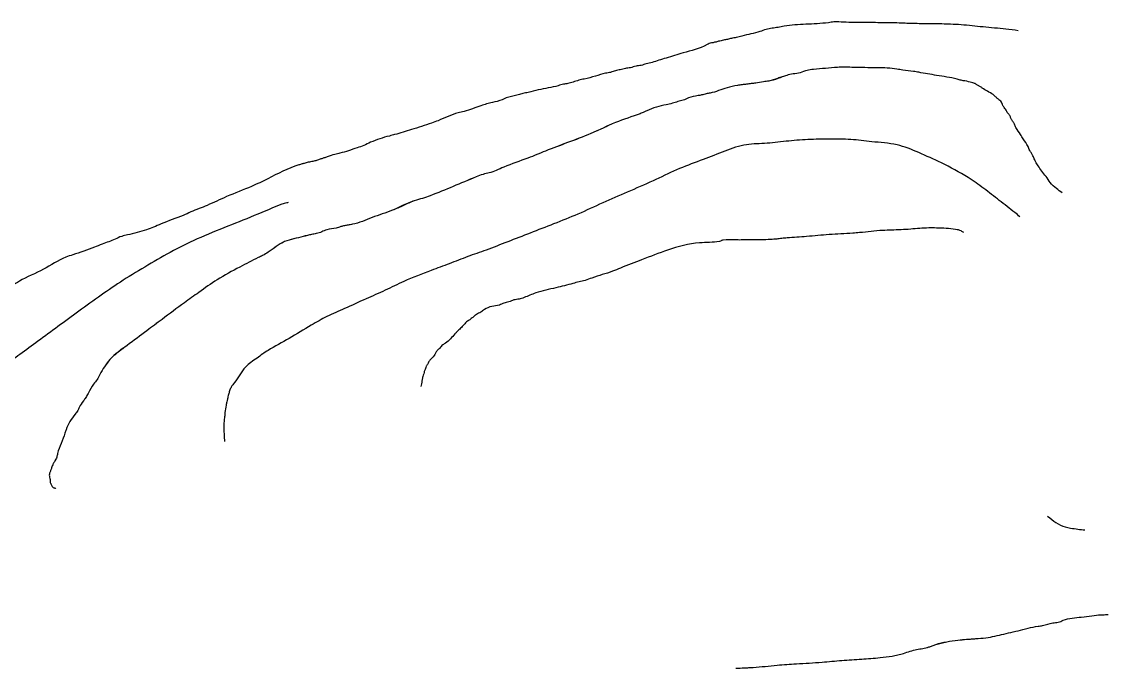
# Model space of a CAD drawing. Extents: x 366044 to 388405, y 4538112 to 4547939.
# Drawn here: x 384607.1 to 384732.6, y 4538281 to 4538355.7 of the extents above; entities that cross this region are included whole.
import ezdxf

# ---------------------------------------------------------------- set-up
doc = ezdxf.new("R2010")
doc.units = 0
for name, color, linetype in [('_DOSYADAN_EKLENDI', 7, 'Continuous'), ('Egri_1m', 7, 'Continuous'), ('NADI', 7, 'Continuous')]:
    doc.layers.add(name, color=color, linetype=linetype)

msp = doc.modelspace()

# ---------------------------------------------------------------- linework, layer by layer
at = {"layer": '_DOSYADAN_EKLENDI'}
for points in [[(384722.43, 4538333.19), (384721.85, 4538333.66), (384720.05, 4538335.07), (384718.26, 4538336.45), (384716.44, 4538337.71), (384713.36, 4538339.4), (384710.74, 4538340.59), (384708.24, 4538341.48), (384705.31, 4538341.85), (384702.89, 4538342.1), (384700.51, 4538342.14), (384697.93, 4538342.1), (384695.41, 4538341.9), (384692.92, 4538341.65), (384690.54, 4538341.46), (384688.04, 4538340.65), (384685.5, 4538339.67), (384682.76, 4538338.6), (384680.04, 4538337.33), (384677.06, 4538336.03), (384674.23, 4538334.79), (384671.36, 4538333.49), (384668.56, 4538332.36), (384665.85, 4538331.3), (384663.25, 4538330.29), (384660.75, 4538329.33), (384658.63, 4538328.58), (384656.5, 4538327.76), (384654.41, 4538326.98), (384651.25, 4538325.71), (384649.1, 4538324.69), (384646.88, 4538323.7), (384644.4, 4538322.57), (384642.37, 4538321.67), (384640.56, 4538320.65), (384637.99, 4538319.14), (384635.56, 4538317.74), (384634.94, 4538317.34), (384634.29, 4538316.86), (384633.58, 4538316.37), (384632.95, 4538315.82), (384631.69, 4538314.03), (384631.3, 4538313.51), (384631.12, 4538313.07), (384631, 4538312.66), (384630.87, 4538312.14), (384630.8, 4538311.79), (384630.71, 4538311.41), (384630.58, 4538310.56), (384630.54, 4538310.06), (384630.48, 4538309.59), (384630.46, 4538308.57), (384630.5, 4538307.63), (384630.53, 4538307.24)], [(384722.43, 4538333.19), (384721.85, 4538333.66), (384720.05, 4538335.07), (384718.26, 4538336.45), (384716.44, 4538337.71), (384713.36, 4538339.4), (384710.74, 4538340.59), (384708.24, 4538341.48), (384705.31, 4538341.85), (384702.89, 4538342.1), (384700.51, 4538342.14), (384697.93, 4538342.1), (384695.41, 4538341.9), (384692.92, 4538341.65), (384690.54, 4538341.46), (384688.04, 4538340.65), (384685.5, 4538339.67), (384682.76, 4538338.6), (384680.04, 4538337.33), (384677.06, 4538336.03), (384674.23, 4538334.79), (384671.36, 4538333.49), (384668.56, 4538332.36), (384665.85, 4538331.3), (384663.25, 4538330.29), (384660.75, 4538329.33), (384658.63, 4538328.58), (384656.5, 4538327.76), (384654.41, 4538326.98), (384651.25, 4538325.71), (384649.1, 4538324.69), (384646.88, 4538323.7), (384644.4, 4538322.57), (384642.37, 4538321.67), (384640.56, 4538320.65), (384637.99, 4538319.14), (384635.56, 4538317.74), (384634.94, 4538317.34), (384634.29, 4538316.86), (384633.58, 4538316.37), (384632.95, 4538315.82), (384631.69, 4538314.03), (384631.3, 4538313.51), (384631.12, 4538313.07), (384631, 4538312.66), (384630.87, 4538312.14), (384630.8, 4538311.79), (384630.71, 4538311.41), (384630.58, 4538310.56), (384630.54, 4538310.06), (384630.48, 4538309.59), (384630.46, 4538308.57), (384630.5, 4538307.63), (384630.53, 4538307.24)], [(384637.9, 4538334.82), (384637.72, 4538334.79), (384637.16, 4538334.62), (384634.83, 4538333.67), (384631.35, 4538332.26), (384627.78, 4538330.8), (384624.62, 4538329.27), (384621.69, 4538327.59), (384618.82, 4538325.85), (384616.28, 4538324.13), (384613.7, 4538322.27), (384611.29, 4538320.5), (384608.98, 4538318.81), (384606.9, 4538317.29), (384605, 4538315.88), (384603.31, 4538314.68), (384601.09, 4538313.05), (384599.31, 4538311.85), (384598.69, 4538311.45), (384596.78, 4538309.66), (384595.29, 4538308.14), (384594.73, 4538307.65), (384592.99, 4538305.48), (384591.16, 4538302.64), (384590.16, 4538300.57), (384590, 4538299.79), (384589.84, 4538297.3), (384589.74, 4538296.57), (384589.7, 4538295.98), (384589.6, 4538295.57), (384589.45, 4538295.02), (384589, 4538294.32), (384588.4, 4538293.75), (384587.78, 4538293.23), (384585.94, 4538292.09), (384585.56, 4538291.83), (384585.32, 4538291.72), (384585.06, 4538291.61), (384584.79, 4538291.44), (384584.7, 4538291.32), (384584.61, 4538291.12), (384584.51, 4538290.74), (384584.42, 4538290.21), (384584.41, 4538290.16)], [(384637.9, 4538334.82), (384637.72, 4538334.79), (384637.16, 4538334.62), (384634.83, 4538333.67), (384631.35, 4538332.26), (384627.78, 4538330.8), (384624.62, 4538329.27), (384621.69, 4538327.59), (384618.82, 4538325.85), (384616.28, 4538324.13), (384613.7, 4538322.27), (384611.29, 4538320.5), (384608.98, 4538318.81), (384606.9, 4538317.29), (384605, 4538315.88), (384603.31, 4538314.68), (384601.09, 4538313.05), (384599.31, 4538311.85), (384598.69, 4538311.45), (384596.78, 4538309.66), (384595.29, 4538308.14), (384594.73, 4538307.65), (384592.99, 4538305.48), (384591.16, 4538302.64), (384590.16, 4538300.57), (384590, 4538299.79), (384589.84, 4538297.3), (384589.74, 4538296.57), (384589.7, 4538295.98), (384589.6, 4538295.57), (384589.45, 4538295.02), (384589, 4538294.32), (384588.4, 4538293.75), (384587.78, 4538293.23), (384585.94, 4538292.09), (384585.56, 4538291.83), (384585.32, 4538291.72), (384585.06, 4538291.61), (384584.79, 4538291.44), (384584.7, 4538291.32), (384584.61, 4538291.12), (384584.51, 4538290.74), (384584.42, 4538290.21), (384584.41, 4538290.16)]]:
    msp.add_spline(points, degree=3, dxfattribs=at)
at = {"layer": 'Egri_1m'}
for points in [[(384722.22, 4538354.67), (384720.82, 4538354.85), (384718.17, 4538355.1), (384715.65, 4538355.35), (384714.43, 4538355.42), (384712.41, 4538355.46), (384710.28, 4538355.49), (384709.57, 4538355.51), (384708.76, 4538355.55), (384706.53, 4538355.59), (384704.49, 4538355.62), (384702.06, 4538355.66), (384700.95, 4538355.68), (384700.3, 4538355.6), (384697.7, 4538355.41), (384695.18, 4538355.19), (384694.5, 4538355.06), (384693.8, 4538354.95), (384693.1, 4538354.82), (384692.39, 4538354.57), (384690.31, 4538354.05), (384689.66, 4538353.88), (384689.1, 4538353.78), (384688.66, 4538353.67), (384688.19, 4538353.59), (384687.9, 4538353.5), (384687.61, 4538353.45), (384687.43, 4538353.39), (384687.22, 4538353.34), (384687.05, 4538353.31), (384686.93, 4538353.26), (384686.78, 4538353.26), (384686.28, 4538353.06), (384683.52, 4538352.11), (384681.55, 4538351.5), (384680.7, 4538351.26), (384679.96, 4538351), (384679.26, 4538350.84), (384678.67, 4538350.67), (384678.08, 4538350.57), (384677.43, 4538350.4), (384676.85, 4538350.3), (384676.26, 4538350.16), (384675.7, 4538350.05), (384675.14, 4538349.86), (384674.56, 4538349.75), (384673.38, 4538349.42), (384672.09, 4538349.09), (384671.47, 4538348.95), (384670.8, 4538348.73), (384670.21, 4538348.57), (384669.68, 4538348.49), (384669.09, 4538348.32), (384666.78, 4538347.83), (384665.63, 4538347.53), (384665.01, 4538347.42), (384664.46, 4538347.26), (384663.22, 4538346.96), (384662.6, 4538346.7), (384661.49, 4538346.37), (384660.81, 4538346.21), (384660.16, 4538346.01), (384658.22, 4538345.35), (384657.52, 4538345.18), (384655.22, 4538344.28), (384654.46, 4538344), (384652.13, 4538343.25), (384650.19, 4538342.67), (384649.58, 4538342.51), (384647.4, 4538341.78), (384646.61, 4538341.42), (384645.84, 4538341.14), (384643.87, 4538340.53), (384643.28, 4538340.39), (384642.4, 4538340.11), (384642.02, 4538339.97), (384641.67, 4538339.86), (384641.28, 4538339.72), (384640.87, 4538339.61), (384640.34, 4538339.5), (384639.84, 4538339.37), (384639.49, 4538339.28), (384639.11, 4538339.17), (384635.52, 4538337.57), (384633.66, 4538336.69), (384630.77, 4538335.51), (384628.53, 4538334.5), (384626.65, 4538333.74), (384625.76, 4538333.34), (384623.2, 4538332.36), (384622.32, 4538331.97), (384621.53, 4538331.69), (384619.32, 4538331.08), (384618.65, 4538330.92), (384617.88, 4538330.58), (384617.17, 4538330.3), (384616.38, 4538330.02), (384615.5, 4538329.66), (384613, 4538328.79), (384612.2, 4538328.51), (384609.6, 4538327.12), (384606.83, 4538325.74), (384605.94, 4538325.17), (384605.2, 4538324.65), (384604.53, 4538324.25), (384603.84, 4538323.74), (384603.05, 4538323.31), (384602.34, 4538322.86), (384600.24, 4538321.43), (384599.62, 4538321.03), (384598.41, 4538320.5), (384597.88, 4538320.24), (384597.38, 4538319.96), (384596.96, 4538319.67), (384596.43, 4538319.36), (384594.66, 4538318.19), (384594.51, 4538318.08), (384592.68, 4538316.94), (384589.95, 4538314.94), (384587.88, 4538313.45), (384587.2, 4538312.96), (384586.61, 4538312.51), (384586.1, 4538312.22), (384585.63, 4538311.88), (384585.13, 4538311.6), (384584.54, 4538311.2), (384584.09, 4538310.79), (384583.5, 4538310.39), (384582.97, 4538309.99), (384582.46, 4538309.53), (384581.96, 4538309.19), (384581.25, 4538308.5), (384580.89, 4538308.1), (384580.59, 4538307.69), (384579.78, 4538306.48), (384579.48, 4538306.16), (384579.14, 4538305.2), (384578.99, 4538304.56), (384578.83, 4538304.04), (384578.36, 4538302.03), (384578.26, 4538301.65), (384578.08, 4538301.07), (384577.99, 4538300.72), (384577.92, 4538300.37), (384577.86, 4538300.11), (384577.79, 4538299.78), (384577.76, 4538299.41), (384577.69, 4538299), (384577.66, 4538298.62), (384577.56, 4538298.24), (384577.47, 4538297.95), (384577.4, 4538297.28), (384577.3, 4538296.72), (384577.14, 4538295.35), (384577.07, 4538295.12), (384577.01, 4538295.03), (384576.98, 4538294.91), (384576.92, 4538294.74), (384576.89, 4538294.56), (384576.83, 4538294.39), (384576.76, 4538294.07), (384576.73, 4538293.95), (384576.67, 4538293.66), (384576.67, 4538293.54), (384576.63, 4538293.37), (384576.57, 4538293.28), (384576.42, 4538292.79), (384576.32, 4538292.38), (384575.95, 4538291.04), (384575.86, 4538290.9), (384575.68, 4538290.64), (384575.5, 4538290.32), (384574.99, 4538289.62), (384574.58, 4538289.22), (384574.16, 4538289.02), (384573.78, 4538288.77), (384573.51, 4538288.63), (384573.28, 4538288.51), (384573.07, 4538288.34), (384572.77, 4538288.17), (384572.66, 4538288.08), (384572.3, 4538287.91), (384572.04, 4538287.77), (384571.86, 4538287.69), (384571.68, 4538287.57), (384571.59, 4538287.49), (384571.5, 4538287.43), (384571.36, 4538287.35), (384571.24, 4538287.26), (384571, 4538287.18), (384570.65, 4538287.01), (384570.31, 4538286.66)], [(384722.22, 4538354.67), (384720.82, 4538354.85), (384718.17, 4538355.1), (384715.65, 4538355.35), (384714.43, 4538355.42), (384712.41, 4538355.46), (384710.28, 4538355.49), (384709.57, 4538355.51), (384708.76, 4538355.55), (384706.53, 4538355.59), (384704.49, 4538355.62), (384702.06, 4538355.66), (384700.95, 4538355.68), (384700.3, 4538355.6), (384697.7, 4538355.41), (384695.18, 4538355.19), (384694.5, 4538355.06), (384693.8, 4538354.95), (384693.1, 4538354.82), (384692.39, 4538354.57), (384690.31, 4538354.05), (384689.66, 4538353.88), (384689.1, 4538353.78), (384688.66, 4538353.67), (384688.19, 4538353.59), (384687.9, 4538353.5), (384687.61, 4538353.45), (384687.43, 4538353.39), (384687.22, 4538353.34), (384687.05, 4538353.31), (384686.93, 4538353.26), (384686.78, 4538353.26), (384686.28, 4538353.06), (384683.52, 4538352.11), (384681.55, 4538351.5), (384680.7, 4538351.26), (384679.96, 4538351), (384679.26, 4538350.84), (384678.67, 4538350.67), (384678.08, 4538350.57), (384677.43, 4538350.4), (384676.85, 4538350.3), (384676.26, 4538350.16), (384675.7, 4538350.05), (384675.14, 4538349.86), (384674.56, 4538349.75), (384673.38, 4538349.42), (384672.09, 4538349.09), (384671.47, 4538348.95), (384670.8, 4538348.73), (384670.21, 4538348.57), (384669.68, 4538348.49), (384669.09, 4538348.32), (384666.78, 4538347.83), (384665.63, 4538347.53), (384665.01, 4538347.42), (384664.46, 4538347.26), (384663.22, 4538346.96), (384662.6, 4538346.7), (384661.49, 4538346.37), (384660.81, 4538346.21), (384660.16, 4538346.01), (384658.22, 4538345.35), (384657.52, 4538345.18), (384655.22, 4538344.28), (384654.46, 4538344), (384652.13, 4538343.25), (384650.19, 4538342.67), (384649.58, 4538342.51), (384647.4, 4538341.78), (384646.61, 4538341.42), (384645.84, 4538341.14), (384643.87, 4538340.53), (384643.28, 4538340.39), (384642.4, 4538340.11), (384642.02, 4538339.97), (384641.67, 4538339.86), (384641.28, 4538339.72), (384640.87, 4538339.61), (384640.34, 4538339.5), (384639.84, 4538339.37), (384639.49, 4538339.28), (384639.11, 4538339.17), (384635.52, 4538337.57), (384633.66, 4538336.69), (384630.77, 4538335.51), (384628.53, 4538334.5), (384626.65, 4538333.74), (384625.76, 4538333.34), (384623.2, 4538332.36), (384622.32, 4538331.97), (384621.53, 4538331.69), (384619.32, 4538331.08), (384618.65, 4538330.92), (384617.88, 4538330.58), (384617.17, 4538330.3), (384616.38, 4538330.02), (384615.5, 4538329.66), (384613, 4538328.79), (384612.2, 4538328.51), (384609.6, 4538327.12), (384606.83, 4538325.74), (384605.94, 4538325.17), (384605.2, 4538324.65), (384604.53, 4538324.25), (384603.84, 4538323.74), (384603.05, 4538323.31), (384602.34, 4538322.86), (384600.24, 4538321.43), (384599.62, 4538321.03), (384598.41, 4538320.5), (384597.88, 4538320.24), (384597.38, 4538319.96), (384596.96, 4538319.67), (384596.43, 4538319.36), (384594.66, 4538318.19), (384594.51, 4538318.08), (384592.68, 4538316.94), (384589.95, 4538314.94), (384587.88, 4538313.45), (384587.2, 4538312.96), (384586.61, 4538312.51), (384586.1, 4538312.22), (384585.63, 4538311.88), (384585.13, 4538311.6), (384584.54, 4538311.2), (384584.09, 4538310.79), (384583.5, 4538310.39), (384582.97, 4538309.99), (384582.46, 4538309.53), (384581.96, 4538309.19), (384581.25, 4538308.5), (384580.89, 4538308.1), (384580.59, 4538307.69), (384579.78, 4538306.48), (384579.48, 4538306.16), (384579.14, 4538305.2), (384578.99, 4538304.56), (384578.83, 4538304.04), (384578.36, 4538302.03), (384578.26, 4538301.65), (384578.08, 4538301.07), (384577.99, 4538300.72), (384577.92, 4538300.37), (384577.86, 4538300.11), (384577.79, 4538299.78), (384577.76, 4538299.41), (384577.69, 4538299), (384577.66, 4538298.62), (384577.56, 4538298.24), (384577.47, 4538297.95), (384577.4, 4538297.28), (384577.3, 4538296.72), (384577.14, 4538295.35), (384577.07, 4538295.12), (384577.01, 4538295.03), (384576.98, 4538294.91), (384576.92, 4538294.74), (384576.89, 4538294.56), (384576.83, 4538294.39), (384576.76, 4538294.07), (384576.73, 4538293.95), (384576.67, 4538293.66), (384576.67, 4538293.54), (384576.63, 4538293.37), (384576.57, 4538293.28), (384576.42, 4538292.79), (384576.32, 4538292.38), (384575.95, 4538291.04), (384575.86, 4538290.9), (384575.68, 4538290.64), (384575.5, 4538290.32), (384574.99, 4538289.62), (384574.58, 4538289.22), (384574.16, 4538289.02), (384573.78, 4538288.77), (384573.51, 4538288.63), (384573.28, 4538288.51), (384573.07, 4538288.34), (384572.77, 4538288.17), (384572.66, 4538288.08), (384572.3, 4538287.91), (384572.04, 4538287.77), (384571.86, 4538287.69), (384571.68, 4538287.57), (384571.59, 4538287.49), (384571.5, 4538287.43), (384571.36, 4538287.35), (384571.24, 4538287.26), (384571, 4538287.18), (384570.65, 4538287.01), (384570.31, 4538286.66)], [(384721.04, 4538345.15), (384720.98, 4538345.22), (384720.84, 4538345.49), (384720.7, 4538345.7), (384720.56, 4538345.87), (384720.47, 4538346.05), (384720.22, 4538346.52), (384720.01, 4538346.7), (384719.75, 4538346.91), (384719.47, 4538347.18), (384718.22, 4538347.96), (384717.96, 4538348.14), (384717.67, 4538348.29), (384717.41, 4538348.47), (384717.12, 4538348.62), (384716.83, 4538348.69), (384716.51, 4538348.78), (384715.66, 4538348.94), (384715.17, 4538349.07), (384712.81, 4538349.51), (384710.74, 4538349.87), (384710.12, 4538349.97), (384708.9, 4538350.11), (384708.23, 4538350.24), (384705.98, 4538350.39), (384703.03, 4538350.44), (384702.09, 4538350.46), (384701.36, 4538350.44), (384698.58, 4538350.19), (384697.84, 4538350.09), (384697.05, 4538349.81), (384696.23, 4538349.68), (384695.49, 4538349.51), (384694.97, 4538349.36), (384694.45, 4538349.17), (384693.94, 4538348.99), (384693.41, 4538348.85), (384692.79, 4538348.77), (384691.91, 4538348.61), (384691.38, 4538348.56), (384690.86, 4538348.48), (384690.33, 4538348.43), (384689.8, 4538348.35), (384688.6, 4538348.08), (384686.63, 4538347.47), (384686.19, 4538347.39), (384685.66, 4538347.25), (384685.25, 4538347.17), (384684.13, 4538346.9), (384683.51, 4538346.64), (384682.9, 4538346.48), (384682.28, 4538346.29), (384681.57, 4538346.12), (384679.34, 4538345.43), (384678.78, 4538345.17), (384678.57, 4538345.09), (384675.69, 4538344.06), (384674.98, 4538343.75), (384674.28, 4538343.42), (384672.86, 4538342.79), (384670.18, 4538341.75), (384667.62, 4538340.77), (384665.59, 4538339.96), (384662.82, 4538338.92), (384661.91, 4538338.53), (384661.12, 4538338.25), (384660.41, 4538338.08), (384659.59, 4538337.78), (384656.94, 4538336.68), (384654.29, 4538335.61), (384653.41, 4538335.31), (384652.46, 4538335.03), (384651.82, 4538334.77), (384651.2, 4538334.48), (384650.57, 4538334.19), (384649.93, 4538333.93), (384647.58, 4538333.09), (384645.31, 4538332.31), (384644.81, 4538332.23), (384644.4, 4538332.15), (384643.96, 4538332.04), (384643.43, 4538331.88), (384642.35, 4538331.69), (384641.76, 4538331.44), (384641.14, 4538331.24), (384640.58, 4538331.13), (384640.11, 4538331.03), (384639.61, 4538330.89), (384637.47, 4538330.31), (384636.5, 4538329.76), (384636.05, 4538329.4), (384635.58, 4538329.08), (384634.93, 4538328.71), (384634.43, 4538328.46), (384632.3, 4538327.38), (384629.68, 4538325.91), (384627.57, 4538324.45), (384625.89, 4538323.25), (384623.31, 4538321.33), (384621.56, 4538320.02), (384619.28, 4538318.33), (384618.26, 4538317.56), (384617.76, 4538317.15), (384617.3, 4538316.7), (384616.66, 4538315.86), (384616.13, 4538314.96), (384615.8, 4538314.38), (384615.41, 4538313.86), (384614.77, 4538312.79), (384614.5, 4538312.3), (384614.23, 4538311.92), (384613.75, 4538311.17), (384613.57, 4538310.79), (384613.27, 4538310.39), (384612.22, 4538308.59), (384612.09, 4538308.19), (384611.24, 4538305.83), (384611.14, 4538305.42), (384611.05, 4538305.19), (384610.99, 4538305.1), (384610.87, 4538304.87), (384610.81, 4538304.79), (384610.75, 4538304.67), (384610.63, 4538304.41), (384610.56, 4538304.18), (384610.5, 4538304.03), (384610.44, 4538303.86), (384610.38, 4538303.74), (384610.32, 4538303.57), (384610.31, 4538303.1), (384610.37, 4538302.83), (384610.39, 4538302.6), (384610.42, 4538302.42), (384610.48, 4538302.33), (384610.53, 4538302.19), (384610.62, 4538302.04), (384610.88, 4538301.86), (384610.99, 4538301.83), (384611.04, 4538301.81)], [(384727.32, 4538335.95), (384726.66, 4538336.44), (384725.94, 4538337.13), (384725.45, 4538337.84), (384724.96, 4538338.46), (384724.54, 4538339.08), (384724.25, 4538339.55), (384724.05, 4538339.97), (384723.94, 4538340.23), (384723.77, 4538340.53), (384723.57, 4538340.82), (384723.37, 4538341.29), (384722.8, 4538342.18), (384722.52, 4538342.68), (384721.98, 4538343.48), (384721.81, 4538343.86), (384721.64, 4538344.16), (384721.47, 4538344.43), (384721.33, 4538344.72), (384721.16, 4538345.02), (384720.98, 4538345.22), (384720.84, 4538345.49), (384720.7, 4538345.7), (384720.56, 4538345.87), (384720.47, 4538346.05), (384720.22, 4538346.52), (384720.01, 4538346.7), (384719.75, 4538346.91), (384719.47, 4538347.18), (384718.22, 4538347.96), (384717.96, 4538348.14), (384717.67, 4538348.29), (384717.41, 4538348.47), (384717.12, 4538348.62), (384716.83, 4538348.69), (384716.51, 4538348.78), (384715.66, 4538348.94), (384715.17, 4538349.07), (384712.81, 4538349.51), (384710.74, 4538349.87), (384710.12, 4538349.97), (384708.9, 4538350.11), (384708.23, 4538350.24), (384705.98, 4538350.39), (384703.03, 4538350.44), (384702.09, 4538350.46), (384701.36, 4538350.44), (384698.58, 4538350.19), (384697.84, 4538350.09), (384697.05, 4538349.81), (384696.23, 4538349.68), (384695.49, 4538349.51), (384693.41, 4538348.85), (384692.79, 4538348.77), (384691.91, 4538348.61), (384691.38, 4538348.56), (384690.86, 4538348.48), (384690.33, 4538348.43), (384689.8, 4538348.35), (384688.6, 4538348.08), (384686.63, 4538347.47), (384686.19, 4538347.39), (384685.66, 4538347.25), (384685.25, 4538347.17), (384684.13, 4538346.9), (384683.51, 4538346.64), (384682.9, 4538346.48), (384682.28, 4538346.29), (384681.57, 4538346.12), (384679.34, 4538345.43), (384678.78, 4538345.17), (384678.57, 4538345.09), (384675.69, 4538344.06), (384672.86, 4538342.79), (384670.18, 4538341.75), (384667.62, 4538340.77), (384665.59, 4538339.96), (384662.82, 4538338.92), (384661.91, 4538338.53), (384661.12, 4538338.25), (384660.41, 4538338.08), (384659.59, 4538337.78), (384656.94, 4538336.68), (384654.29, 4538335.61), (384653.41, 4538335.31), (384652.46, 4538335.03), (384649.93, 4538333.93), (384647.58, 4538333.09), (384645.31, 4538332.31), (384644.81, 4538332.23), (384644.4, 4538332.15), (384643.96, 4538332.04), (384643.43, 4538331.88), (384642.35, 4538331.69), (384641.76, 4538331.44), (384641.14, 4538331.24), (384640.58, 4538331.13), (384640.11, 4538331.03), (384639.61, 4538330.89), (384637.47, 4538330.31), (384635.58, 4538329.08), (384634.93, 4538328.71), (384634.43, 4538328.46), (384632.3, 4538327.38), (384629.68, 4538325.91), (384627.57, 4538324.45), (384625.89, 4538323.25), (384623.31, 4538321.33), (384621.56, 4538320.02), (384619.28, 4538318.33), (384617.3, 4538316.7), (384616.13, 4538314.96), (384615.8, 4538314.38), (384615.41, 4538313.86), (384614.77, 4538312.79), (384614.5, 4538312.3), (384614.23, 4538311.92), (384613.75, 4538311.17), (384613.57, 4538310.79), (384613.27, 4538310.39), (384612.22, 4538308.59), (384612.09, 4538308.19), (384611.24, 4538305.83), (384611.14, 4538305.42), (384611.05, 4538305.19), (384610.99, 4538305.1), (384610.87, 4538304.87), (384610.81, 4538304.79), (384610.75, 4538304.67), (384610.63, 4538304.41), (384610.56, 4538304.18), (384610.5, 4538304.03), (384610.44, 4538303.86), (384610.38, 4538303.74), (384610.32, 4538303.57), (384610.31, 4538303.1), (384610.37, 4538302.83), (384610.39, 4538302.6), (384610.42, 4538302.42), (384610.48, 4538302.33), (384610.53, 4538302.19), (384610.62, 4538302.04), (384610.88, 4538301.86), (384610.99, 4538301.83), (384611.04, 4538301.81)], [(384715.95, 4538331.36), (384715.66, 4538331.54), (384715, 4538331.72), (384712.8, 4538331.88), (384711.9, 4538331.89), (384709.82, 4538331.75), (384707.59, 4538331.64), (384706.57, 4538331.6), (384703.91, 4538331.35), (384703.11, 4538331.28), (384700.39, 4538331.12), (384697.79, 4538330.9), (384695.53, 4538330.74), (384694.92, 4538330.69), (384694.33, 4538330.61), (384693.66, 4538330.56), (384692.46, 4538330.52), (384691.93, 4538330.53), (384691.4, 4538330.51), (384690.82, 4538330.52), (384690.23, 4538330.5), (384689.53, 4538330.51), (384688.13, 4538330.48), (384688.01, 4538330.45), (384687.92, 4538330.4), (384687.72, 4538330.34), (384685.43, 4538330.17), (384681.73, 4538329.33), (384678.73, 4538328.21), (384676.29, 4538327.26), (384675.37, 4538326.89), (384672.99, 4538326.11), (384672.2, 4538325.83), (384671.49, 4538325.67), (384670.79, 4538325.48), (384668.82, 4538324.98), (384666.5, 4538324.38), (384665.82, 4538324.13), (384665.15, 4538323.85), (384664.56, 4538323.68), (384663.97, 4538323.57), (384663.38, 4538323.35), (384662.8, 4538323.21), (384662.29, 4538322.99), (384661.41, 4538322.83), (384660.56, 4538322.46), (384660.15, 4538322.18), (384659.64, 4538321.89), (384659.29, 4538321.64), (384658.96, 4538321.35), (384658.61, 4538321.12), (384658.19, 4538320.72), (384657.8, 4538320.31), (384657.42, 4538319.94), (384657.15, 4538319.65), (384656.05, 4538318.59), (384655.75, 4538318.39), (384655.4, 4538318.02), (384655.1, 4538317.73), (384654.92, 4538317.44), (384654.53, 4538316.89), (384654.2, 4538316.54), (384654.02, 4538316.2), (384653.84, 4538315.91), (384653.75, 4538315.64), (384653.66, 4538315.47), (384653.59, 4538315.18), (384653.41, 4538314.6), (384653.34, 4538314.22), (384653.21, 4538313.59)], [(384715.95, 4538331.36), (384715.66, 4538331.54), (384715, 4538331.72), (384712.8, 4538331.88), (384711.9, 4538331.89), (384709.82, 4538331.75), (384707.59, 4538331.64), (384706.57, 4538331.6), (384703.91, 4538331.35), (384703.11, 4538331.28), (384700.39, 4538331.12), (384697.79, 4538330.9), (384695.53, 4538330.74), (384694.92, 4538330.69), (384694.33, 4538330.61), (384693.66, 4538330.56), (384692.46, 4538330.52), (384691.93, 4538330.53), (384691.4, 4538330.51), (384690.82, 4538330.52), (384690.23, 4538330.5), (384689.53, 4538330.51), (384688.13, 4538330.48), (384688.01, 4538330.45), (384687.92, 4538330.4), (384687.72, 4538330.34), (384685.43, 4538330.17), (384681.73, 4538329.33), (384678.73, 4538328.21), (384676.29, 4538327.26), (384675.37, 4538326.89), (384672.99, 4538326.11), (384672.2, 4538325.83), (384671.49, 4538325.67), (384670.79, 4538325.48), (384668.82, 4538324.98), (384666.5, 4538324.38), (384665.82, 4538324.13), (384665.15, 4538323.85), (384664.56, 4538323.68), (384663.97, 4538323.57), (384663.38, 4538323.35), (384662.8, 4538323.21), (384662.29, 4538322.99), (384661.41, 4538322.83), (384660.56, 4538322.46), (384660.15, 4538322.18), (384659.64, 4538321.89), (384659.29, 4538321.64), (384658.96, 4538321.35), (384658.61, 4538321.12), (384658.19, 4538320.72), (384657.8, 4538320.31), (384657.42, 4538319.94), (384657.15, 4538319.65), (384656.05, 4538318.59), (384655.75, 4538318.39), (384655.4, 4538318.02), (384655.1, 4538317.73), (384654.92, 4538317.44), (384654.53, 4538316.89), (384654.2, 4538316.54), (384654.02, 4538316.2), (384653.84, 4538315.91), (384653.75, 4538315.64), (384653.66, 4538315.47), (384653.59, 4538315.18), (384653.41, 4538314.6), (384653.34, 4538314.22), (384653.21, 4538313.59)], [(384689.61, 4538281.04), (384691.62, 4538281.14), (384694.38, 4538281.39), (384696.61, 4538281.56), (384699.57, 4538281.74), (384701.86, 4538281.94), (384704.15, 4538282.1), (384706.29, 4538282.27), (384709, 4538282.75), (384709.77, 4538283.01), (384710.5, 4538283.2), (384711.21, 4538283.33), (384711.91, 4538283.5), (384712.71, 4538283.78), (384715.27, 4538284.29), (384717.32, 4538284.46), (384718.5, 4538284.56), (384720.58, 4538284.99), (384722.76, 4538285.51), (384723.38, 4538285.68), (384724.53, 4538285.89), (384725.06, 4538285.97), (384726.23, 4538286.28), (384726.85, 4538286.35), (384727.44, 4538286.58), (384729.53, 4538286.95), (384730.76, 4538287.11), (384731.79, 4538287.21), (384732.32, 4538287.23), (384732.64, 4538287.26)], [(384689.61, 4538281.04), (384690.61, 4538281.09), (384691.12, 4538281.11), (384691.62, 4538281.14), (384694.38, 4538281.39), (384696.61, 4538281.56), (384699.57, 4538281.74), (384701.86, 4538281.94), (384704.15, 4538282.1), (384706.29, 4538282.27), (384707.66, 4538282.45), (384708.33, 4538282.59), (384709, 4538282.75), (384709.77, 4538283.01), (384710.5, 4538283.2), (384711.21, 4538283.33), (384711.91, 4538283.5), (384712.11, 4538283.56), (384712.31, 4538283.63), (384712.51, 4538283.71), (384712.71, 4538283.78), (384713.34, 4538283.94), (384713.98, 4538284.09), (384715.27, 4538284.29), (384717.23, 4538284.45)]]:
    msp.add_spline(points, degree=3, dxfattribs=at)
at = {"layer": 'NADI'}
msp.add_spline([(384725.64, 4538298.59), (384727.65, 4538297.36), (384728.29, 4538297.23), (384729.14, 4538297.1), (384729.93, 4538297.01)], degree=3, dxfattribs=at)

doc.saveas('drawing.dxf')
